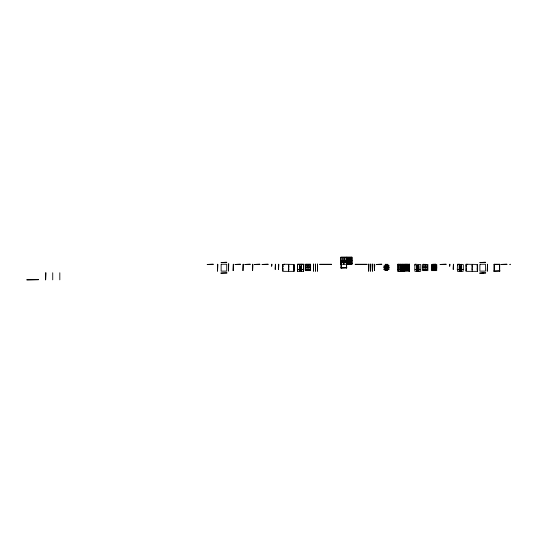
<?xml version="1.0" encoding="UTF-8"?>
<svg xmlns="http://www.w3.org/2000/svg" width="537" height="537" viewBox="0 0 537 537"><rect width="100%" height="100%" fill="white"/><g stroke="black" fill="none" stroke-linecap="round" stroke-linejoin="round"><path stroke-width="0.81" d="M340.834 257.33L351.822 257.33M346.862 258.874L348.016 258.874M348.191 258.874L349.251 258.874M349.433 258.874L350.493 258.874M350.674 258.874L351.822 258.874M346.862 259.049L348.016 259.049M348.191 259.049L349.251 259.049M349.433 259.049L350.493 259.049M350.674 259.049L351.822 259.049M346.862 260.398L352.003 260.432M346.862 260.573L351.822 260.573M341.049 260.875L346.647 260.875L346.647 267.97M341.223 261.056L346.472 261.056M346.862 261.922L351.822 261.922M346.862 262.103L351.822 262.103M341.008 262.298L346.687 262.298M341.008 262.472L343.761 262.472L343.761 264.244M346.687 262.472L343.935 262.472L343.935 264.244M346.862 263.539L351.822 263.539M346.506 263.714L352.178 263.714L346.506 263.889M228.688 264.244L228.507 271.125L228.688 263.425M304.07 264.244L297.491 264.244L297.491 271.339L303.519 271.339L303.519 264.244M319.743 264.244L331.611 264.244M340.834 264.244L352.003 264.244L352.003 257.156L340.834 257.156L340.834 264.399M355.199 264.244L367.066 264.244M397.742 264.244L409.61 264.244M465.988 264.244L477.514 264.426L477.514 271.339L477.339 270.628L477.158 271.339L472.198 271.339L472.198 270.628L472.016 271.339L465.988 271.339L465.988 264.426L467.143 264.244M319.743 264.426L331.611 264.426M355.199 264.426L367.066 264.426M397.742 264.426L409.61 264.426M433.017 264.426L431.419 264.426L431.419 269.212L436.742 269.191L436.742 264.426L435.145 264.244M494.087 264.426L499.692 264.426M303.519 264.6L302.633 264.244M398.092 264.6L404.119 264.6M414.933 264.6L414.933 265.312M457.484 264.6L457.484 265.312M398.34 264.815L403.945 264.815M305.291 264.956L305.291 265.661M310.614 264.956L310.614 265.661M303.519 265.312L303.519 266.016M299.424 265.842L301.606 265.842M400.025 265.842L402.206 265.842M416.692 265.842L418.873 265.842M459.236 265.842L461.417 265.842M409.261 265.963L404.119 266.016M431.419 265.963L436.742 265.963M297.491 266.016L297.673 264.244M403.764 266.124L409.261 266.144M431.419 266.144L436.742 266.144M305.291 266.372L305.291 267.084M310.614 266.372L310.614 267.084M299.424 266.547L301.606 266.547M400.025 266.547L402.206 266.547M416.692 266.547L418.873 266.547M459.236 266.547L461.417 266.547M297.491 266.728L297.491 267.439M303.519 266.728L303.519 267.439M299.424 267.258L301.606 267.258M400.025 267.258L402.206 267.258M416.692 267.258L418.873 267.258M459.236 267.258L461.417 267.258M403.945 267.486L409.261 267.486M431.419 267.486L436.742 267.486M403.945 267.668L409.261 267.668M431.419 267.668L436.742 267.668M305.291 267.788L305.291 268.5M310.614 267.788L310.614 268.5M299.424 267.97L301.606 267.97M400.025 267.97L402.206 267.97M416.692 267.97L418.873 267.97M459.236 267.97L461.417 267.97M297.491 268.144L297.491 268.856M303.519 268.144L303.519 268.856M299.424 268.675L301.606 268.675M400.025 268.675L402.206 268.675M416.692 268.675L418.873 268.675M459.236 268.675L461.417 268.675M403.945 269.017L409.261 269.017M431.419 269.017L436.742 269.017M305.291 269.212L305.291 269.916M310.614 269.212L310.614 269.916M403.945 269.191L409.261 269.212M297.491 269.386L298.028 269.386L297.491 270.272M303.519 269.386L302.989 269.386L303.519 270.272M398.092 269.386L404.119 269.386M457.302 269.386L463.33 269.386M398.092 269.561L404.119 269.561M403.764 270.024L404.119 270.098M403.945 270.628L405.448 270.628L405.448 264.244M409.261 270.628L406.516 270.628L406.516 264.244M297.491 270.984L297.673 271.339M303.519 270.984L303.345 271.339M404.16 271.339L397.917 271.339L397.917 264.244M499.692 271.125L499.692 264.244L494.087 264.244L494.087 271.125M499.511 264.244L499.511 271.125M494.268 264.244L494.268 271.125M483.24 273.111L483.24 272.756L482.179 272.756L482.179 273.111M482.884 272.756L482.884 273.286L482.528 272.756M463.156 269.386L463.156 271.339L457.484 271.339L457.484 269.386M461.417 269.386L461.243 264.244L461.243 271.339M461.417 269.561L461.417 271.339M460.404 269.386L460.404 271.339M460.229 269.386L460.229 271.339M459.417 264.244L459.417 271.339M459.236 264.244L459.236 269.386M459.236 269.561L459.236 271.339M436.561 269.017L436.742 270.628L431.419 270.628L431.6 269.017M435.413 270.628L435.413 264.244L432.748 264.244L432.748 270.628M435.232 264.244L435.232 270.628M434.171 270.628L434.171 264.244L433.99 270.628M432.929 264.244L432.929 270.628M418.873 269.386L418.692 265.13L418.692 271.339M418.873 269.561L418.873 271.339M416.866 271.339L416.866 265.13L416.692 269.386M416.692 269.561L416.692 271.339M409.442 264.244L409.442 271.339L409.087 271.339L409.087 264.244M409.261 264.244L409.261 271.339M407.932 264.244L407.932 270.628M407.758 264.244L407.758 270.628M406.69 264.244L406.69 270.628M405.274 264.244L405.274 270.628M404.119 264.244L404.16 271.514L398.132 271.514L398.092 264.244M403.945 264.244L403.945 271.514M403.911 264.459L403.911 271.339M403.764 264.634L403.764 271.514M402.206 264.244L402.206 269.386M402.206 269.561L402.206 271.339M402.032 264.244L402.032 271.514M401.199 269.386L401.199 271.339M401.018 269.386L400.964 271.514M400.26 271.514L400.206 264.244M400.025 264.244L400.025 269.386M400.025 269.561L400.025 271.339M398.521 264.634L398.521 271.514M398.273 264.244L398.34 271.514M351.822 257.156L351.822 264.244M351.648 263.889L347.036 263.889M350.674 257.33L350.674 260.398M350.674 260.573L350.674 261.922M350.674 262.103L350.674 263.539M350.493 257.33L350.493 260.398M350.493 260.573L350.493 261.922M350.493 262.103L350.493 263.539M349.433 257.33L349.433 260.398M349.433 260.573L349.433 261.922M349.433 262.103L349.433 263.539M349.251 257.33L349.251 260.398M349.251 260.573L349.251 261.922M349.251 262.103L349.251 263.539M348.191 257.33L348.191 260.398M348.191 260.573L348.191 261.922M348.191 262.103L348.191 263.539M348.016 257.33L348.016 260.398M348.016 260.573L348.016 261.922M348.016 262.103L348.016 263.539M346.862 257.156L346.862 263.714M346.862 263.889L346.862 264.244M346.687 257.33L346.687 264.244M346.472 260.875L346.472 267.97M344.908 257.33L344.908 262.472M344.734 257.33L344.734 262.472M343.049 257.33L343.049 262.472M342.875 257.33L342.962 262.472M341.223 260.875L341.223 267.97M341.008 257.33L341.049 267.97M309.728 264.244L309.285 265.13L309.017 264.244M308.305 264.244L308.043 265.13L307.6 264.244M306.889 264.244L306.802 265.13L306.177 264.244M301.928 264.244L301.217 264.244M301.606 269.386L301.432 265.13L301.432 271.339M301.606 269.561L301.606 271.339M300.505 264.244L299.8 264.244M299.606 271.339L299.606 265.13L299.424 269.386M299.424 269.561L299.424 271.339M299.089 264.244L298.377 264.244M59.822 272.756L59.822 279.844M52.733 272.756L52.733 279.844M226.735 262.298L221.137 262.472L226.735 262.298M485.508 262.298L479.903 262.472L485.508 262.298M313.655 264.07L313.48 271.158L313.655 264.07M315.608 264.07L315.427 271.158L315.608 264.07M317.555 264.07L317.38 271.158L317.555 264.07M368.845 264.07L368.664 271.158L368.845 264.07M370.792 264.07L370.617 271.158L370.792 264.07M372.745 264.07L372.564 271.158L372.745 264.07M213.263 264.244L207.242 264.426L213.263 264.244M217.747 264.244L217.566 271.125L217.747 264.244M221.633 264.244L221.137 264.244L221.137 271.125L226.735 271.125L226.735 264.244L221.633 264.244M233.327 264.244L233.152 270.628L233.327 264.244M240.415 264.244L235.099 264.426L240.415 264.244M243.147 264.244L242.966 270.628L243.147 264.244M250.235 264.244L244.919 264.426L250.235 264.244M252.793 264.244L252.612 270.628L252.793 264.244M259.881 264.244L254.565 264.426L259.881 264.244M268.131 264.244L262.103 264.426L268.131 264.244M271.85 264.244L271.675 266.198L271.85 264.244M275.4 264.244L275.219 269.386L275.4 264.244M278.737 264.244L278.555 269.386L278.737 264.244M284.496 264.244L282.637 264.426L282.637 271.339L288.664 271.339L288.664 270.628L288.846 271.339L293.806 271.339L293.981 270.628L294.162 271.339L294.162 264.426L284.496 264.244M310.614 264.244L305.291 264.244L305.291 270.628L306.62 270.628L306.62 269.742L306.802 270.628L307.862 270.628L307.862 269.742L308.043 270.628L309.104 270.628L309.104 269.742L309.285 270.628L310.614 270.628L310.614 264.244M374.692 264.244L374.517 270.628L374.692 264.244M381.787 264.244L376.464 264.426L381.787 264.244M385.331 264.244L385.15 270.628L385.331 264.244M386.573 264.244L386.392 270.628L386.573 264.244M387.815 264.244L387.633 270.628L387.815 264.244M415.645 264.244L414.933 264.244L414.759 269.386L415.289 269.386L414.759 270.272L414.933 271.339L420.605 271.339L420.786 270.272L420.256 269.386L420.786 269.386L420.786 264.6L415.645 264.244M423.445 264.244L422.559 264.426L422.559 270.628L423.888 270.628L423.888 269.742L424.062 270.628L425.129 270.628L425.129 269.742L425.304 270.628L426.371 270.628L426.371 269.742L426.546 270.628L427.875 270.628L427.875 264.426L426.546 264.426C426.949 265.802 425.324 262.955 425.129 265.13C425.15 262.774 423.411 265.99 423.888 264.426L423.445 264.244M446.133 264.244L440.105 264.426L446.133 264.244M449.858 264.244L449.684 266.198L449.858 264.244M453.403 264.244L453.228 269.386L453.403 264.244M458.189 264.244L457.484 264.244L457.302 269.561L463.33 269.561L463.33 264.6L458.189 264.244M480.4 264.244L479.903 264.244L479.903 271.125L485.508 271.125L485.508 264.244L480.4 264.244M487.462 264.244L487.281 271.125L487.462 264.244M506.962 264.244L500.934 264.426L506.962 264.244M510.15 264.244L509.975 264.6L510.15 264.244M282.992 264.956L282.818 265.661L282.992 264.956M288.846 264.956L288.664 265.661L288.846 264.956M293.981 264.956L293.806 265.661L293.981 264.956M466.344 264.956L466.17 265.661L466.344 264.956M472.198 264.956L472.016 265.661L472.198 264.956M477.339 264.956L477.158 265.661L477.339 264.956M306.533 265.963L305.828 266.144L306.533 265.963M307.862 265.963L307.245 266.144L307.862 265.963M308.661 265.963L308.043 266.144L308.661 265.963M310.077 265.963L309.372 266.144L310.077 265.963M389.144 265.963L383.821 266.144L389.144 265.963M423.8 265.963L423.089 266.144L423.8 265.963M425.129 265.963L424.505 266.144L425.129 265.963M425.928 265.963L425.304 266.144L425.928 265.963M427.345 265.963L426.633 266.144L427.345 265.963M282.992 266.372L282.818 267.084L282.992 266.372M288.846 266.372L288.664 267.084L288.846 266.372M293.981 266.372L293.806 267.084L293.981 266.372M466.344 266.372L466.17 267.084L466.344 266.372M472.198 266.372L472.016 267.084L472.198 266.372M477.339 266.372L477.158 267.084L477.339 266.372M306.533 267.486L305.828 267.668L306.533 267.486M307.862 267.486L307.245 267.668L307.862 267.486M308.661 267.486L308.043 267.668L308.661 267.486M310.077 267.486L309.372 267.668L310.077 267.486M389.144 267.486L383.821 267.668L389.144 267.486M423.8 267.486L423.089 267.668L423.8 267.486M425.129 267.486L424.505 267.668L425.129 267.486M425.928 267.486L425.304 267.668L425.928 267.486M427.345 267.486L426.633 267.668L427.345 267.486M288.846 267.788L288.664 268.5L288.846 267.788M293.981 267.788L293.806 268.5L293.981 267.788M346.774 267.788L340.921 267.97L346.774 267.788M472.198 267.788L472.016 268.5L472.198 267.788M477.339 267.788L477.158 268.5L477.339 267.788M282.992 268.5L282.818 269.212L282.992 268.5M466.344 268.5L466.17 269.212L466.344 268.5M306.533 269.017L305.828 269.191L306.533 269.017M307.862 269.017L307.245 269.191L307.862 269.017M308.661 269.017L308.043 269.191L308.661 269.017M310.077 269.017L309.372 269.191L310.077 269.017M389.144 269.017L383.821 269.191L389.144 269.017M423.8 269.017L423.089 269.191L423.8 269.017M425.129 269.017L424.505 269.191L425.129 269.017M425.928 269.017L425.304 269.191L425.928 269.017M427.345 269.017L426.633 269.191L427.345 269.017M288.846 269.212L288.664 269.916L288.846 269.212M293.981 269.212L293.806 269.916L293.981 269.212M472.198 269.212L472.016 269.916L472.198 269.212M477.339 269.212L477.158 269.916L477.339 269.212M302.277 269.386L298.733 269.561L302.277 269.386M419.545 269.386L416 269.561L419.545 269.386M282.992 269.916L282.818 270.628L282.992 269.916M466.344 269.916L466.17 270.628L466.344 269.916M300.592 270.098L300.418 270.802L300.592 270.098M417.86 270.098L417.685 270.802L417.86 270.098M409.617 270.802L403.589 270.984L409.617 270.802M499.907 270.943L493.879 271.125L499.907 270.943M45.82 272.756L45.638 279.844L45.82 272.756M226.95 272.93L220.922 273.111L226.95 272.93M485.723 272.93L479.695 273.111L485.723 272.93M38.55 279.67L26.85 279.844L38.55 279.67"/></g></svg>
